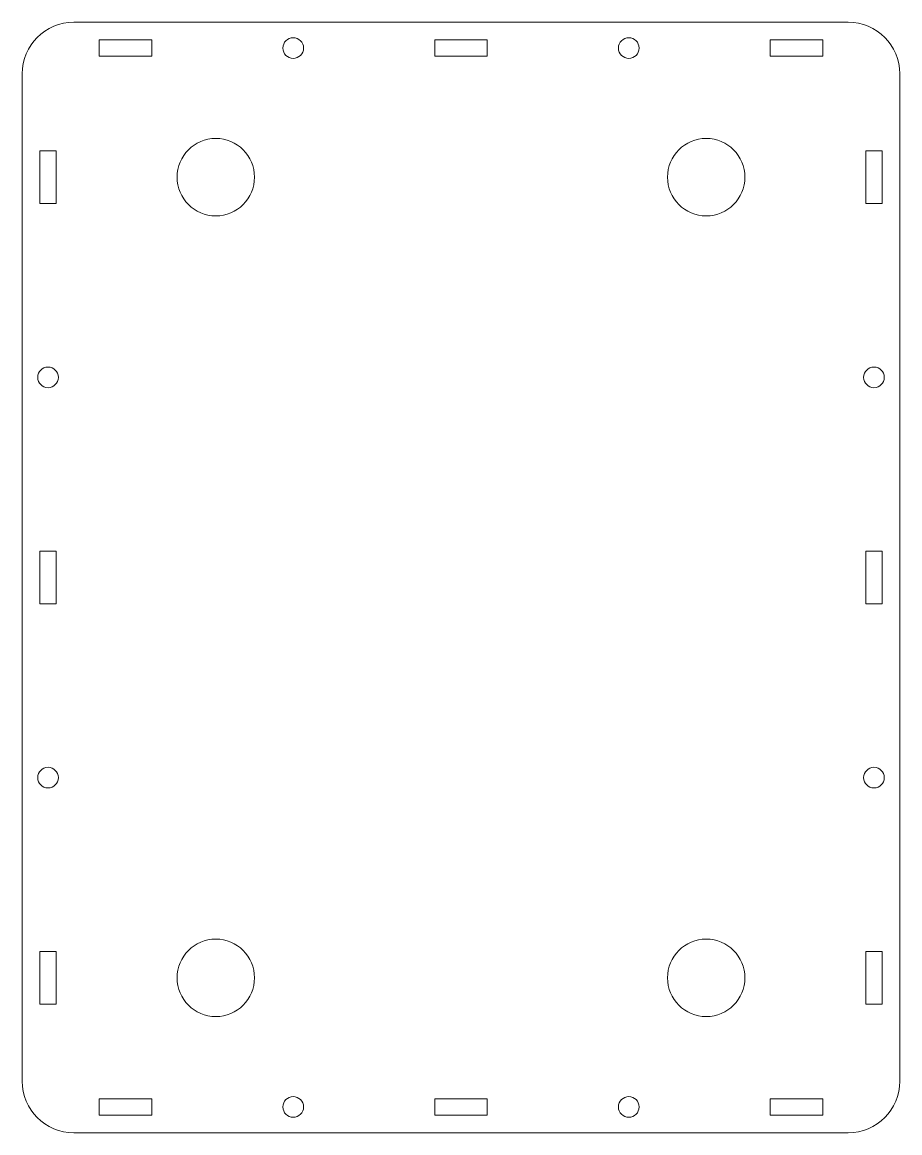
# Model space of a CAD drawing. Header units: millimetres. Extents: x 0 to 170, y 0 to 215.
import ezdxf

# ---------------------------------------------------------------- set-up
doc = ezdxf.new("R2010")
doc.units = ezdxf.units.MM
doc.layers.get('0').update_dxf_attribs({"linetype": 'CONTINUOUS', "lineweight": 0})
for name, color, linetype, lineweight in [('3x10_Female', 1, 'CONTINUOUS', 0), ('MultiMix4_Feet', 1, 'CONTINUOUS', 0), ('Panel_Outer', 1, 'CONTINUOUS', 0)]:
    doc.layers.add(name, color=color, linetype=linetype, lineweight=lineweight)

# ---------------------------------------------------------------- blocks, each defined once
blk = doc.blocks.new('Alesis_MultiMix4-0')
at = {"layer": 'MultiMix4_Feet'}
for centre in [(27.5, 175), (122.5, 175), (27.5, 20), (122.5, 20)]:
    blk.add_circle(centre, 7.5, dxfattribs=at)
blk = doc.blocks.new('3x10_Female-10')
at = {"layer": '3x10_Female'}
for p, q in [((1.6, 5.1), (-1.6, 5.1)), ((-1.6, 5.1), (-1.6, -5.1)), ((1.6, -5.1), (1.6, 5.1)), ((-1.6, -5.1), (1.6, -5.1))]:
    blk.add_line(p, q, dxfattribs=at)
blk = doc.blocks.new('3x10_Female-11')
at = {"layer": '3x10_Female'}
for p, q in [((1.6, 5.1), (-1.6, 5.1)), ((-1.6, 5.1), (-1.6, -5.1)), ((1.6, -5.1), (1.6, 5.1)), ((-1.6, -5.1), (1.6, -5.1))]:
    blk.add_line(p, q, dxfattribs=at)
blk = doc.blocks.new('3x10_Female-12')
at = {"layer": '3x10_Female'}
for p, q in [((1.6, 5.1), (-1.6, 5.1)), ((-1.6, 5.1), (-1.6, -5.1)), ((1.6, -5.1), (1.6, 5.1)), ((-1.6, -5.1), (1.6, -5.1))]:
    blk.add_line(p, q, dxfattribs=at)

msp = doc.modelspace()

# ---------------------------------------------------------------- linework, layer by layer
at = {"layer": '3x10_Female'}
for p, q in [((6.6, 190.1), (3.4, 190.1)), ((3.4, 190.1), (3.4, 179.9)), ((6.6, 179.9), (6.6, 190.1)), ((163.4, 190.1), (166.6, 190.1)), ((163.4, 179.9), (163.4, 190.1)), ((166.6, 190.1), (166.6, 179.9)), ((3.4, 179.9), (6.6, 179.9)), ((166.6, 179.9), (163.4, 179.9)), ((6.6, 112.6), (3.4, 112.6)), ((3.4, 112.6), (3.4, 102.4)), ((6.6, 102.4), (6.6, 112.6)), ((166.6, 112.6), (163.4, 112.6)), ((163.4, 112.6), (163.4, 102.4)), ((166.6, 102.4), (166.6, 112.6)), ((3.4, 102.4), (6.6, 102.4)), ((163.4, 102.4), (166.6, 102.4)), ((6.6, 35.1), (3.4, 35.1)), ((3.4, 35.1), (3.4, 24.9)), ((6.6, 24.9), (6.6, 35.1)), ((163.4, 35.1), (166.6, 35.1)), ((163.4, 24.9), (163.4, 35.1)), ((166.6, 35.1), (166.6, 24.9)), ((3.4, 24.9), (6.6, 24.9)), ((166.6, 24.9), (163.4, 24.9))]:
    msp.add_line(p, q, dxfattribs=at)
at = {"layer": 'Panel_Outer'}
for p, q in [((160, 215), (10, 215)), ((0, 205), (0, 10)), ((170, 10), (170, 205)), ((10, 0), (160, 0))]:
    msp.add_line(p, q, dxfattribs=at)
for centre in [(52.5, 210), (117.5, 210), (5, 146.25), (165, 146.25), (5, 68.75), (165, 68.75), (52.5, 5), (117.5, 5)]:
    msp.add_circle(centre, 2, dxfattribs=at)
for centre, start, end in [((10, 205), 90, 180), ((160, 205), 0, 90), ((10, 10), 180, 270), ((160, 10), 270, 0)]:
    msp.add_arc(centre, 10, start, end, dxfattribs=at)

# ---------------------------------------------------------------- block references
msp.add_blockref('Alesis_MultiMix4-0', (10, 10))
at = {"layer": 'Panel_Outer', "rotation": 90}
for name, p in [('3x10_Female-10', (20, 210)), ('3x10_Female-11', (85, 210)), ('3x10_Female-12', (150, 210))]:
    msp.add_blockref(name, p, dxfattribs=at)
at = {"layer": 'Panel_Outer', "xscale": -1, "rotation": 90}
for name, p in [('3x10_Female-10', (20, 5)), ('3x10_Female-11', (85, 5)), ('3x10_Female-12', (150, 5))]:
    msp.add_blockref(name, p, dxfattribs=at)

doc.saveas('drawing.dxf')
